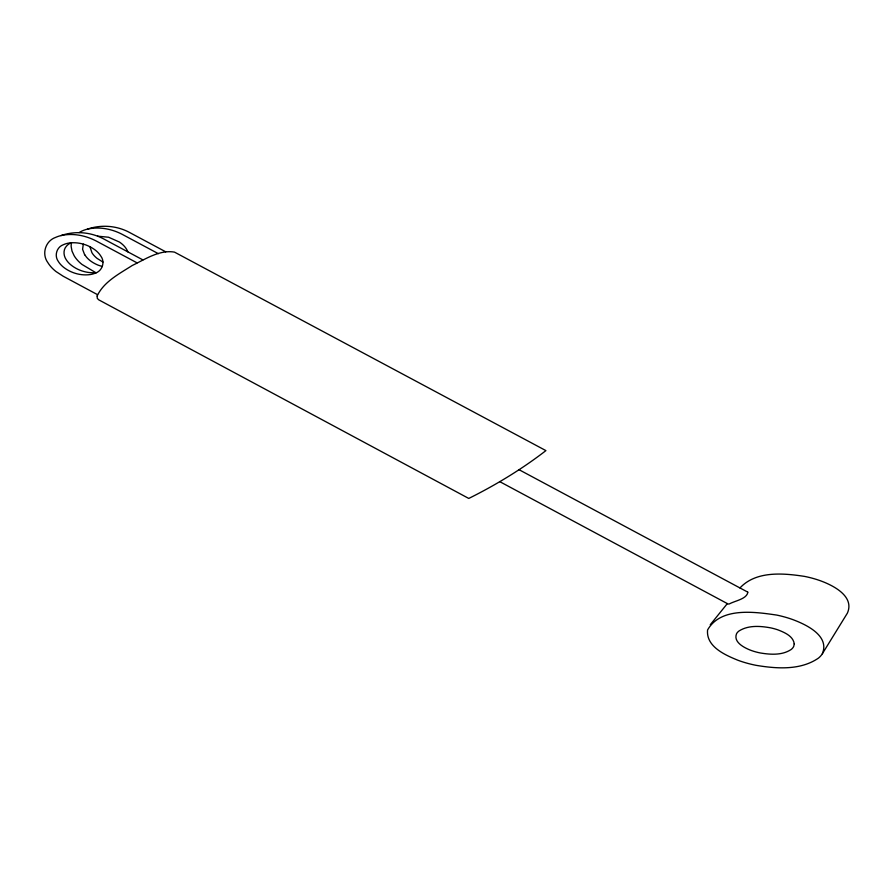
<?xml version="1.0" encoding="UTF-8"?>
<svg xmlns="http://www.w3.org/2000/svg" width="894" height="894" viewBox="0 0 894 894"><rect width="100%" height="100%" fill="white"/><g stroke="black" fill="none" stroke-linecap="round" stroke-linejoin="round"><path stroke-width="1.34" d="M83.31 244.129L82.583 249.303L84.684 254.868M822.346 653.76C830.023 635.5 805.494 624.191 791.782 619.229A85.31 49.259 0 0 0 776.819 615.094C754.558 611.831 720.676 606.925 707.567 629.979C705.936 646.742 725.325 655.146 738.265 660.387A85.165 49.17 0 0 0 756.056 665.326C776.629 668.746 800.454 670.522 818.479 658.096A31.86 18.394 0 0 0 822.346 653.76L847.378 613.15C855.055 595.851 831.99 584.721 818.826 580.206A77.61 44.812 0 0 0 804.656 576.418C783.356 573.132 756.056 570.651 739.964 587.95M710.249 624.761L727.336 603.595M729.035 603.964L729.057 603.964A7.443 4.291 0 0 0 729.56 603.808C735.393 600.667 746.836 599.014 747.876 592.197M97.535 294.662L63.172 276.224L55.953 271.508A60.513 34.933 0 0 1 47.885 262.657C41.415 254.041 45.415 240.911 55.607 237.413A23.356 13.488 0 0 1 60.948 235.591C75.018 230.686 90.92 231.982 103.995 239.1L142.906 259.908M79.085 232.596A23.948 13.835 0 0 1 87.489 229.121C101.279 224.383 116.846 225.579 129.664 232.541L165.692 251.795M87.489 229.132C99.234 226.45 111.761 228.886 122.333 234.407L158.35 253.672M60.948 235.591C72.883 232.876 85.6 235.446 96.328 241.056L137.05 262.858M70.917 242.822L68.167 243.202A15.578 8.996 0 0 0 63.373 244.71C56.635 247.079 54.076 255.796 58.356 261.495A40.342 23.289 0 0 0 63.731 267.384C71.162 273.117 80.963 275.9 90.283 274.559A15.589 9.007 0 0 0 95.211 273.195C102.307 271.038 105.347 261.998 100.81 256.075A40.342 23.289 0 0 0 95.446 250.219C88.54 244.889 79.622 242.185 70.917 242.822A17.556 10.136 0 0 0 66.659 245.939C63.005 249.605 63.407 255.628 66.201 259.673A40.006 23.099 0 0 0 70.525 264.59C77.644 270.547 87.232 273.486 96.463 272.614M97.558 236.172L108.587 237.234L119.483 242.073A38.431 22.182 0 0 1 127.496 251.046L127.82 251.84M102.341 266.524L98.049 265.116A36.095 20.841 0 0 1 84.885 254.835M102.944 262.054L97.088 258.388A38.498 22.227 0 0 1 91.926 252.7L89.936 246.722M518.889 469.618L747.686 592.085M499.612 481.564L728.163 604.031M95.814 272.681L81.969 264.423A58.334 33.681 0 0 1 74.146 255.74L72.012 251.113L71.174 246.655A44.007 25.401 0 0 1 71.486 242.777M97.133 295.97L97.29 298.35L98.753 299.848L468.758 498.439C495.678 485.096 522.241 468.914 545.91 450.61L174.486 252.119C159.49 249.538 145.241 259.294 132.211 265.507C119.371 273.754 103.916 281.61 97.133 295.97M794.241 643.848L793.749 646.284A15.958 9.219 0 0 1 791.179 649.48C782.138 655.514 770.36 654.654 760.135 652.933A42.476 24.518 0 0 1 749.664 649.86C743.462 647.312 733.192 641.836 736.567 633.678A15.947 9.208 0 0 1 739.137 630.896C748.457 625.062 760.313 625.968 770.684 627.867A42.655 24.63 0 0 1 778.171 629.957C784.619 632.527 793.179 636.07 794.241 643.848"/></g></svg>
